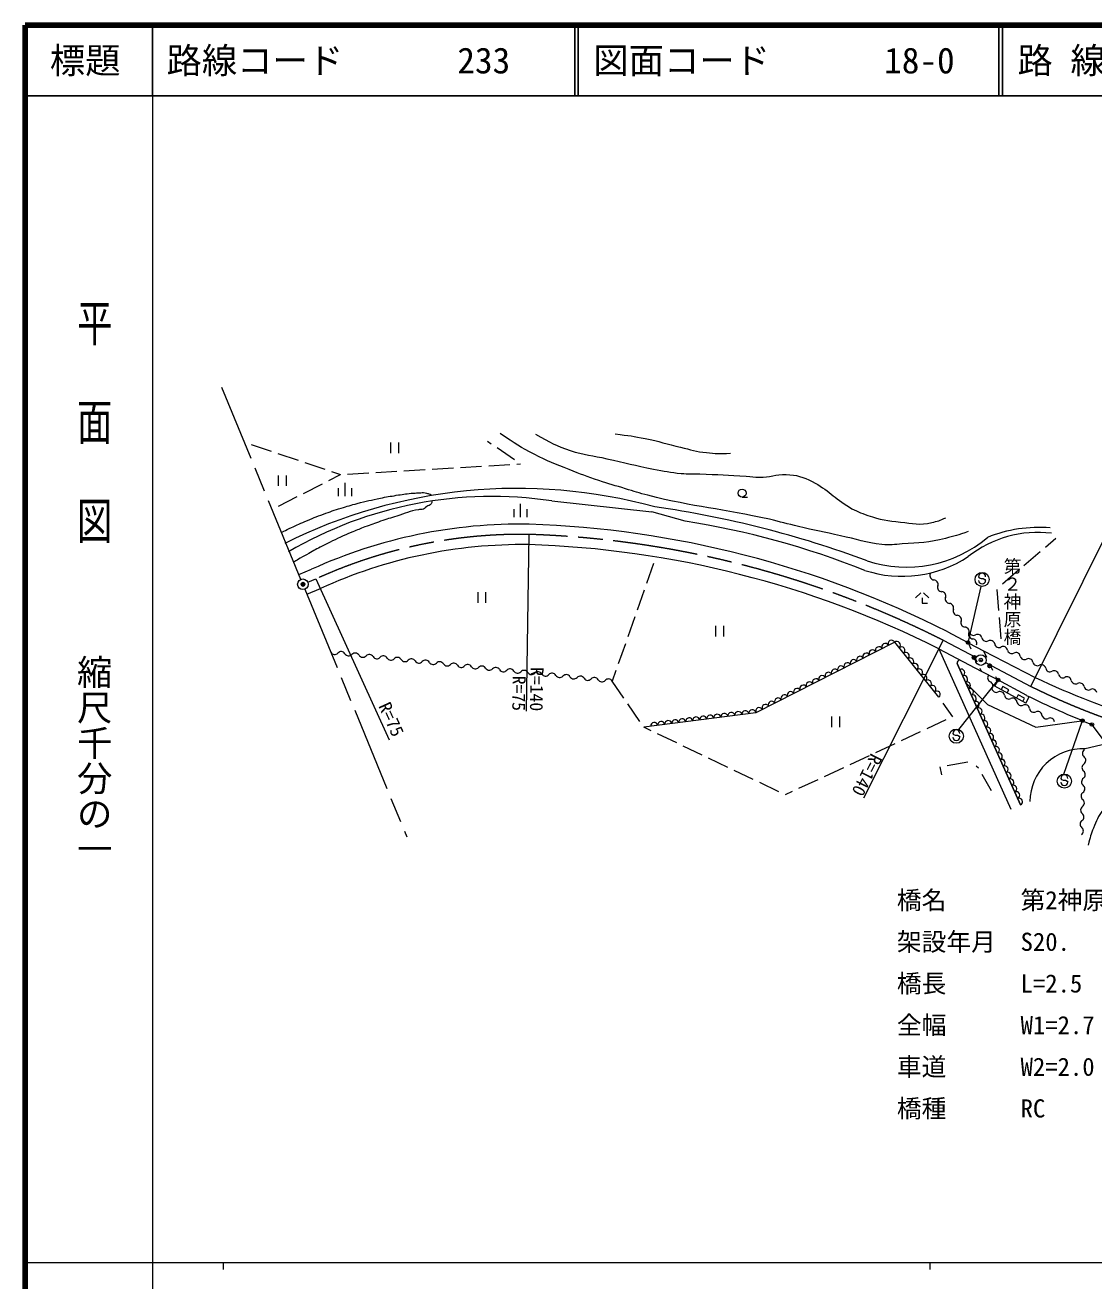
# Model space of a CAD drawing. Units: millimetres, scale not verified. Extents: x 40000 to 680000, y 20000 to 380000.
# Drawn here: x 40000 to 191191, y 202409 to 380000 of the extents above; entities that cross this region are included whole.
import ezdxf
from ezdxf.enums import TextEntityAlignment as Align

# ---------------------------------------------------------------- set-up
doc = ezdxf.new("R2010")
doc.units = ezdxf.units.MM
doc.header["$LTSCALE"] = 1000
doc.header["$PDMODE"] = 32
doc.header["$PDSIZE"] = 500
doc.linetypes.add('CHAIN', pattern=[18.5, 12, -1.5, 3.5, -1.5])
for name, color, linetype, lineweight in [('M-BGD', 7, 'Continuous', 13), ('M-BMK', 2, 'CHAIN', 13), ('M-BMK-SRVR', 3, 'Continuous', 13), ('M-STR', 1, 'Continuous', 13), ('M-STR-HTXT', 7, 'Continuous', 13), ('M-STR-STR1', 1, 'Continuous', 13), ('M-STR-STRC', 7, 'Continuous', 13), ('M-TTL', 2, 'Continuous', 140), ('M-TTL-BAND', 7, 'Continuous', 13), ('M-TTL-LINE', 7, 'Continuous', 25)]:
    doc.layers.add(name, color=color, linetype=linetype, lineweight=lineweight)
doc.layers.add('M-OTRS', color=6, linetype='Continuous')
doc.layers.add('M-TTL-TXT', color=7, linetype='Continuous')
doc.styles.add('@ＭＳ ゴシック', font='')
doc.styles.add('ＭＳ ゴシック', font='')
doc.styles.get('@ＭＳ ゴシック').set_extended_font_data('@MS Gothic')
doc.styles.get('ＭＳ ゴシック').set_extended_font_data('MS Gothic')

msp = doc.modelspace()

# ---------------------------------------------------------------- linework, layer by layer
at = {"layer": 'M-BGD'}
for p, q in [((71978, 320703), (74821, 319743)), ((91703, 320971), (91703, 319471)), ((92828, 320971), (92828, 319471)), ((105929, 320761), (105391, 321128)), ((109232, 318504), (106755, 320196)), ((75768, 319424), (78611, 318464)), ((79558, 318145), (82401, 317185)), ((109569, 317911), (110057, 317940)), ((75807, 316330), (75807, 314830)), ((76932, 316330), (76932, 314830)), ((82962, 315598), (84612, 316439)), ((83348, 316865), (84612, 316439)), ((85610, 316498), (88605, 316674)), ((89603, 316733), (92598, 316910)), ((93596, 316969), (96591, 317145)), ((97589, 317204), (100584, 317381)), ((101582, 317440), (104577, 317616)), ((105576, 317675), (108570, 317852)), ((79398, 313783), (82071, 315145)), ((84340, 313373), (84340, 314498)), ((85277, 313373), (85277, 315248)), ((86215, 313373), (86215, 314498)), ((75833, 311968), (78506, 313329)), ((114499, 312714), (128636, 311157)), ((141423, 313252), (142173, 313252)), ((109159, 310428), (109159, 311553)), ((110097, 310428), (110097, 312303)), ((111034, 310428), (111034, 311553)), ((133375, 309836), (128636, 311157)), ((111245, 307976), (110862, 282979)), ((182273, 286481), (193378, 308879)), ((184341, 306193), (185807, 307448)), ((181301, 303593), (183581, 305543)), ((128894, 303844), (127899, 301014)), ((78728, 302310), (80528, 303046)), ((178261, 300993), (180541, 302943)), ((79869, 299536), (81769, 300322)), ((81148, 301684), (91514, 278934)), ((177750, 297218), (177512, 300208)), ((104022, 299784), (104022, 298284)), ((105147, 299784), (105147, 298284)), ((127567, 300071), (126572, 297241)), ((166720, 299736), (165970, 298986)), ((166908, 298986), (166908, 298236)), ((167095, 299736), (167845, 298986)), ((166908, 298236), (167658, 298236)), ((126240, 296298), (125245, 293468)), ((137676, 295041), (137676, 293541)), ((138801, 295041), (138801, 293541)), ((178067, 293230), (177829, 296221)), ((170513, 294198), (173248, 292752)), ((124913, 292524), (123918, 289694)), ((163013, 292732), (143371, 282742)), ((169881, 292996), (158604, 270684)), ((169279, 284943), (163013, 292732)), ((169268, 291784), (175233, 288657)), ((169268, 291784), (179439, 269110)), ((175593, 291518), (182899, 287745)), ((171845, 289705), (180807, 269724)), ((180807, 269724), (171845, 289705)), ((123586, 288751), (123051, 287229)), ((124702, 284827), (123047, 287229)), ((172076, 280380), (177560, 287264)), ((173071, 286993), (176137, 283927)), ((177178, 286505), (177582, 287250)), ((181574, 284123), (177178, 286505)), ((177445, 287494), (181646, 285218)), ((178295, 286468), (178057, 286028)), ((179175, 285992), (178295, 286468)), ((178937, 285552), (179175, 285992)), ((180494, 285277), (180255, 284837)), ((181373, 284801), (180494, 285277)), ((181135, 284361), (181373, 284801)), ((181574, 284123), (182058, 285017)), ((126971, 281533), (125269, 284004)), ((143371, 282742), (127538, 280710)), ((169840, 284115), (171168, 282157)), ((176137, 283927), (182995, 280710)), ((128579, 280211), (127538, 280710)), ((154084, 282227), (154084, 280727)), ((155209, 282227), (155209, 280727)), ((170261, 281735), (167542, 280468)), ((182995, 280710), (189420, 281617)), ((186924, 274080), (189519, 281496)), ((196209, 274030), (190940, 281050)), ((132186, 278484), (129481, 279779)), ((166635, 280046), (163916, 278779)), ((171229, 279817), (171336, 279681)), ((171336, 279681), (171582, 279571)), ((171582, 279571), (171883, 279571)), ((171883, 279571), (172129, 279434)), ((172129, 279434), (172229, 279317)), ((135794, 276756), (133088, 278052)), ((163010, 278357), (160290, 277090)), ((192951, 278371), (189937, 277662)), ((139402, 275029), (136696, 276325)), ((159384, 276668), (156664, 275402)), ((170426, 275291), (173379, 275822)), ((143010, 273302), (140304, 274597)), ((155758, 274979), (153038, 273713)), ((169695, 273995), (169442, 275114)), ((174520, 275233), (174848, 274945)), ((175346, 274078), (176673, 271769)), ((146617, 271574), (143912, 272870)), ((152132, 273290), (149412, 272024)), ((186511, 273459), (186618, 273324)), ((186618, 273324), (186864, 273214)), ((186864, 273214), (187165, 273214)), ((187165, 273214), (187411, 273076)), ((187411, 273076), (187511, 272959)), ((148506, 271602), (147519, 271142))]:
    msp.add_line(p, q, dxfattribs=at)
for centre, radius in [((141423, 313814), 562), ((177653, 287382), 150), ((177653, 287382), 120), ((177653, 287382), 90), ((177653, 287382), 60), ((177653, 287382), 30), ((189569, 281638), 150), ((189569, 281638), 120), ((189569, 281638), 90), ((189569, 281638), 60), ((189569, 281638), 30), ((190910, 281090), 50), ((190910, 281090), 40), ((190910, 281090), 30), ((190910, 281090), 20), ((190910, 281090), 10), ((171729, 279442), 1000), ((187011, 273084), 1000)]:
    msp.add_circle(centre, radius, dxfattribs=at)
for centre, radius, start, end in [((109639, 241008), 73472, 74.67144, 116.60286), ((106085, 256253), 57084, 81.52338, 120.34425), ((108850, 169055), 144236, 69.60343, 81.94464), ((110069, 237945), 71490, 89.01997, 114.40781), ((106524, 168104), 141401, 63.09348, 88.06747), ((115437, 194257), 116962, 68.24937, 81.17576), ((164700, 320986), 17645, 251.559, 310.4023), ((183287, 292321), 15935, 83.11995, 128.22569), ((183458, 289350), 19616, 85.41312, 111.91515), ((110272, 238026), 68506, 89.20412, 114.58583), ((106934, 167993), 138600, 63.27296, 88.22681), ((164082, 319071), 17025, 251.85438, 303.29151), ((168597, 302173), 625, 160.22983, 266.49004), ((168520, 300925), 625, 340.22983, 86.49004), ((169697, 300502), 625, 160.22983, 266.49004), ((169620, 299255), 625, 340.22983, 86.49004), ((170796, 298832), 625, 160.22983, 266.49004), ((170720, 297584), 625, 340.22983, 86.49004), ((171896, 297161), 625, 160.22983, 266.49004), ((171820, 295914), 625, 340.22983, 86.49004), ((172996, 295491), 625, 160.22983, 266.49004), ((172919, 294243), 625, 340.22983, 86.49004), ((174096, 293820), 625, 160.22983, 266.49004), ((174156, 294325), 625, 191.44014, 297.70034), ((174019, 292573), 625, 340.22983, 86.49004), ((174737, 293218), 625, 11.44014, 117.70034), ((175962, 293466), 625, 191.44014, 297.70034), ((83791, 291627), 625, 211.0216, 317.28181), ((84709, 290779), 625, 31.0216, 137.28181), ((159894, 291145), 500, 26.95883, 206.95883), ((160785, 291599), 500, 26.95883, 206.95883), ((161676, 292052), 500, 26.95883, 206.95883), ((162568, 292506), 500, 26.95883, 206.95883), ((163324, 292345), 500, 308.8114, 128.8114), ((163951, 291566), 500, 308.8114, 128.8114), ((164578, 290787), 500, 308.8114, 128.8114), ((176543, 292359), 625, 11.44014, 117.70034), ((177768, 292607), 625, 191.44014, 297.70034), ((178349, 291500), 625, 11.44014, 117.70034), ((179574, 291748), 625, 191.44014, 297.70034), ((180155, 290641), 625, 11.44014, 117.70034), ((85780, 291423), 625, 211.0216, 317.28181), ((86699, 290575), 625, 31.0216, 137.28181), ((87770, 291220), 625, 211.0216, 317.28181), ((88688, 290372), 625, 31.0216, 137.28181), ((89760, 291016), 625, 211.0216, 317.28181), ((90678, 290168), 625, 31.0216, 137.28181), ((91749, 290812), 625, 211.0216, 317.28181), ((92667, 289964), 625, 31.0216, 137.28181), ((93739, 290608), 625, 211.0216, 317.28181), ((94657, 289760), 625, 31.0216, 137.28181), ((95728, 290404), 625, 211.0216, 317.28181), ((96647, 289556), 625, 31.0216, 137.28181), ((97718, 290201), 625, 211.0216, 317.28181), ((98636, 289353), 625, 31.0216, 137.28181), ((99707, 289997), 625, 211.0216, 317.28181), ((100626, 289149), 625, 31.0216, 137.28181), ((102615, 288945), 625, 31.0216, 137.28181), ((156328, 289332), 500, 26.95883, 206.95883), ((157220, 289785), 500, 26.95883, 206.95883), ((158111, 290239), 500, 26.95883, 206.95883), ((159002, 290692), 500, 26.95883, 206.95883), ((165205, 290008), 500, 308.8114, 128.8114), ((165831, 289229), 500, 308.8114, 128.8114), ((172253, 289793), 418, 87.4708, 192.15288), ((181380, 290889), 625, 191.44014, 297.70034), ((181962, 289783), 625, 11.44014, 117.70034), ((183187, 290031), 625, 191.44014, 297.70034), ((183768, 288924), 625, 11.44014, 117.70034), ((101697, 289793), 625, 211.0216, 317.28181), ((103687, 289589), 625, 211.0216, 317.28181), ((104605, 288741), 625, 31.0216, 137.28181), ((105676, 289385), 625, 211.0216, 317.28181), ((106595, 288537), 625, 31.0216, 137.28181), ((107666, 289182), 625, 211.0216, 317.28181), ((108584, 288334), 625, 31.0216, 137.28181), ((109655, 288978), 625, 211.0216, 317.28181), ((110574, 288130), 625, 31.0216, 137.28181), ((111645, 288774), 625, 211.0216, 317.28181), ((112563, 287926), 625, 31.0216, 137.28181), ((113635, 288570), 625, 211.0216, 317.28181), ((114553, 287722), 625, 31.0216, 137.28181), ((115624, 288367), 625, 211.0216, 317.28181), ((116543, 287519), 625, 31.0216, 137.28181), ((117614, 288163), 625, 211.0216, 317.28181), ((118532, 287315), 625, 31.0216, 137.28181), ((120522, 287111), 625, 31.0216, 137.28181), ((152763, 287519), 500, 26.95883, 206.95883), ((153654, 287972), 500, 26.95883, 206.95883), ((154546, 288425), 500, 26.95883, 206.95883), ((155437, 288879), 500, 26.95883, 206.95883), ((166458, 288449), 500, 308.8114, 128.8114), ((167085, 287670), 500, 308.8114, 128.8114), ((172417, 288429), 500, 294.15871, 114.15871), ((172827, 287516), 500, 294.15871, 114.15871), ((176777, 287705), 625, 140.8188, 247.079), ((230490, 387328), 110371, 244.45655, 253.15097), ((184993, 289172), 625, 191.44014, 297.70034), ((185574, 288065), 625, 11.44014, 117.70034), ((186799, 288313), 625, 191.44014, 297.70034), ((187380, 287206), 625, 11.44014, 117.70034), ((119603, 287959), 625, 211.0216, 317.28181), ((121593, 287755), 625, 211.0216, 317.28181), ((122511, 286907), 625, 31.0216, 137.28181), ((149198, 285705), 500, 26.95883, 206.95883), ((150089, 286159), 500, 26.95883, 206.95883), ((150980, 286612), 500, 26.95883, 206.95883), ((151872, 287065), 500, 26.95883, 206.95883), ((167712, 286891), 500, 308.8114, 128.8114), ((168339, 286112), 500, 308.8114, 128.8114), ((173236, 286604), 500, 294.15871, 114.15871), ((173645, 285691), 500, 294.15871, 114.15871), ((176290, 286554), 625, 320.8188, 67.079), ((177392, 286257), 625, 189.02948, 295.28969), ((188605, 287454), 625, 191.44014, 297.70034), ((189186, 286347), 625, 11.44014, 117.70034), ((190412, 286595), 625, 191.44014, 297.70034), ((190993, 285489), 625, 11.44014, 117.70034), ((145632, 283892), 500, 26.95883, 206.95883), ((146524, 284345), 500, 26.95883, 206.95883), ((147415, 284799), 500, 26.95883, 206.95883), ((148306, 285252), 500, 26.95883, 206.95883), ((168965, 285332), 500, 308.8114, 128.8114), ((174054, 284779), 500, 294.15871, 114.15871), ((174464, 283867), 500, 294.15871, 114.15871), ((177926, 285127), 625, 9.02948, 115.28969), ((179160, 285323), 625, 189.02948, 295.28969), ((179694, 284193), 625, 9.02948, 115.28969), ((180929, 284389), 625, 189.02948, 295.28969), ((241759, 407670), 136412, 243.85329, 248.09307), ((136924, 281914), 500, 7.31349, 187.31349), ((137915, 282041), 500, 7.31349, 187.31349), ((138907, 282169), 500, 7.31349, 187.31349), ((139899, 282296), 500, 7.31349, 187.31349), ((140891, 282423), 500, 7.31349, 187.31349), ((141883, 282551), 500, 7.31349, 187.31349), ((142875, 282678), 500, 7.31349, 187.31349), ((143850, 282985), 500, 26.95883, 206.95883), ((144741, 283439), 500, 26.95883, 206.95883), ((174873, 282954), 500, 294.15871, 114.15871), ((175282, 282042), 500, 294.15871, 114.15871), ((181463, 283259), 625, 9.02948, 115.28969), ((182697, 283455), 625, 189.02948, 295.28969), ((183231, 282325), 625, 9.02948, 115.28969), ((184466, 282521), 625, 189.02948, 295.28969), ((128989, 280896), 500, 7.31349, 187.31349), ((129980, 281023), 500, 7.31349, 187.31349), ((130972, 281150), 500, 7.31349, 187.31349), ((131964, 281278), 500, 7.31349, 187.31349), ((132956, 281405), 500, 7.31349, 187.31349), ((133948, 281532), 500, 7.31349, 187.31349), ((134940, 281660), 500, 7.31349, 187.31349), ((135932, 281787), 500, 7.31349, 187.31349), ((175691, 281129), 500, 294.15871, 114.15871), ((176101, 280217), 500, 294.15871, 114.15871), ((185000, 281391), 625, 9.02948, 115.28969), ((171729, 279817), 500, 0, 180), ((171729, 279317), 500, 180, 0), ((176510, 279304), 500, 294.15871, 114.15871), ((176919, 278392), 500, 294.15871, 114.15871), ((177329, 277480), 500, 294.15871, 114.15871), ((177738, 276567), 500, 294.15871, 114.15871), ((189645, 270170), 7497, 87.7628, 179.69114), ((190198, 276980), 625, 124.97052, 231.23072), ((178147, 275655), 500, 294.15871, 114.15871), ((190132, 274981), 625, 124.97052, 231.23072), ((189415, 276005), 625, 304.97052, 51.23072), ((178556, 274742), 500, 294.15871, 114.15871), ((178966, 273830), 500, 294.15871, 114.15871), ((187011, 273459), 500, 0, 180), ((190065, 272982), 625, 124.97052, 231.23072), ((189349, 274006), 625, 304.97052, 51.23072), ((179375, 272918), 500, 294.15871, 114.15871), ((179784, 272005), 500, 294.15871, 114.15871), ((187011, 272959), 500, 180, 0), ((189283, 272008), 625, 304.97052, 51.23072), ((180193, 271093), 500, 294.15871, 114.15871), ((180603, 270180), 500, 294.15871, 114.15871), ((189999, 270983), 625, 124.97052, 231.23072), ((189216, 270009), 625, 304.97052, 51.23072), ((189933, 268984), 625, 124.97052, 231.23072), ((189150, 268010), 625, 304.97052, 51.23072), ((189866, 266985), 625, 124.97052, 231.23072), ((189084, 266011), 625, 304.97052, 51.23072)]:
    msp.add_arc(centre, radius, start, end, dxfattribs=at)
for points, knots in [([(173425, 308407), (171953, 307860), (171466, 307729), (170179, 307403), (167849, 306812), (166474, 306773), (164074, 306630), (162959, 306563), (162325, 306428), (161215, 306553), (158885, 306814), (157633, 307296), (155341, 307789), (153014, 308290), (151707, 308555), (149391, 309103), (147788, 309482), (146900, 309737), (145295, 310108), (138624, 311647), (134726, 311784), (128100, 313508), (126852, 313832), (126166, 314064), (124931, 314435), (123450, 314881), (122612, 315104), (121145, 315594), (119496, 316145), (118584, 316492), (116972, 317140), (115015, 317926), (113898, 318334), (112026, 319304), (110072, 320315), (109404, 320770), (107218, 322239)], [0, 0, 0, 0, 1, 1, 1, 2, 2, 2, 3, 3, 3, 4, 4, 4, 5, 5, 5, 6, 6, 6, 7, 7, 7, 8, 8, 8, 9, 9, 9, 10, 10, 10, 11, 11, 11, 12, 12, 12, 12]), ([(112180, 322163), (114359, 320951), (115105, 320529), (117126, 319845), (119089, 319180), (120281, 319138), (122304, 318686), (124870, 318112), (126289, 317704), (128873, 317217), (130404, 316929), (131263, 316750), (132814, 316599), (133836, 316500), (134416, 316564), (135442, 316522), (138008, 316415), (139448, 316398), (142010, 316213), (142736, 316160), (143138, 316068), (143865, 316058), (145352, 316038), (146166, 316479), (147652, 316445), (149153, 316410), (150021, 316116), (151361, 315440), (153590, 314317), (154471, 313081), (156617, 311808), (157577, 311237), (158178, 311020), (159235, 310657), (160972, 310062), (162016, 309914), (163842, 309721), (165554, 309541), (166576, 309236), (168247, 309644), (169054, 309841), (169411, 309938), (170257, 310339)], [0, 0, 0, 0, 1, 1, 1, 2, 2, 2, 3, 3, 3, 4, 4, 4, 5, 5, 5, 6, 6, 6, 7, 7, 7, 8, 8, 8, 9, 9, 9, 10, 10, 10, 11, 11, 11, 12, 12, 12, 13, 13, 13, 14, 14, 14, 14]), ([(123474, 322196), (125491, 321946), (126069, 321863), (127714, 321545), (129697, 321162), (130765, 320751), (132734, 320299), (134148, 319975), (134927, 319692), (136369, 319536), (137690, 319393), (138203, 319402), (139769, 319458)], [0, 0, 0, 0, 1, 1, 1, 2, 2, 2, 3, 3, 3, 4, 4, 4, 4]), ([(76282, 308255), (76797, 308518), (76935, 308584), (77356, 308789), (78215, 309206), (78705, 309425), (79582, 309802), (80597, 310239), (81174, 310465), (82210, 310846), (83174, 311200), (83719, 311386), (84700, 311691), (85589, 311968), (86088, 312121), (86991, 312352), (88258, 312675), (88971, 312847), (90254, 313106), (91132, 313283), (91628, 313360), (92513, 313505), (93334, 313639), (93796, 313703), (94623, 313788), (94835, 313810), (94954, 313818), (95166, 313830), (95483, 313848), (95661, 313854), (95978, 313870), (96128, 313878), (96212, 313900), (96362, 313889), (96532, 313877), (96628, 313862), (96792, 313818), (96977, 313769), (97075, 313724), (97256, 313664), (97292, 313652), (97313, 313649), (97348, 313633), (97430, 313596), (97454, 313551), (97516, 313474)], [0, 0, 0, 0, 1, 1, 1, 2, 2, 2, 3, 3, 3, 4, 4, 4, 5, 5, 5, 6, 6, 6, 7, 7, 7, 8, 8, 8, 9, 9, 9, 10, 10, 10, 11, 11, 11, 12, 12, 12, 13, 13, 13, 14, 14, 14, 15, 15, 15, 15]), ([(97516, 312690), (97529, 312612), (97533, 312577), (97521, 312506), (97507, 312424), (97489, 312375), (97436, 312310), (97250, 312083), (97055, 312057), (96807, 311900), (96552, 311738), (96443, 311560), (96147, 311494), (95962, 311453), (95850, 311500), (95661, 311474), (94417, 311301), (93780, 310923), (92578, 310556), (91679, 310282), (91173, 310133), (90283, 309828), (89414, 309529), (88928, 309356), (88070, 309027), (87390, 308767), (87013, 308612), (86341, 308333), (85820, 308116), (85530, 307990), (85016, 307758), (83825, 307218), (83166, 306897), (82001, 306305), (81254, 305925), (80844, 305697), (80114, 305287), (79643, 305022), (79381, 304871), (78917, 304595), (78562, 304385), (78449, 304316), (78013, 304048)], [0, 0, 0, 0, 1, 1, 1, 2, 2, 2, 3, 3, 3, 4, 4, 4, 5, 5, 5, 6, 6, 6, 7, 7, 7, 8, 8, 8, 9, 9, 9, 10, 10, 10, 11, 11, 11, 12, 12, 12, 13, 13, 13, 14, 14, 14, 14]), ([(200078, 274568), (198071, 273658), (197341, 273338), (195811, 272201), (194349, 271115), (193516, 270449), (192436, 268983), (191776, 268087), (191530, 267490), (191123, 266454), (190763, 265539), (190666, 265170), (190402, 264041)], [0, 0, 0, 0, 1, 1, 1, 2, 2, 2, 3, 3, 3, 4, 4, 4, 4])]:
    msp.add_open_spline(points, degree=3, knots=knots, dxfattribs=at)
for p in [(177653, 287382), (189569, 281638), (190910, 281090)]:
    msp.add_point(p, dxfattribs=at)
at = {"layer": 'M-BMK'}
for p, q in [((79013, 301617), (67842, 328773)), ((79584, 300229), (93989, 265212)), ((79992, 301208), (81148, 301684)), ((169881, 292996), (174528, 290553)), ((175855, 289855), (182273, 286481))]:
    msp.add_line(p, q, dxfattribs=at)
for centre, radius, start, end in [((110171, 237984), 70000, 89.12063, 114.49476), ((106729, 168049), 140000, 63.18692, 88.15151), ((226694, 376073), 100000, 243.62666, 259.66933)]:
    msp.add_arc(centre, radius, start, end, dxfattribs=at)
at = {"layer": 'M-BMK-SRVR'}
for centre in [(79299, 300923), (79299, 300923), (175192, 290204)]:
    msp.add_circle(centre, 750, dxfattribs=at)
for p in [(79299, 300923), (79299, 300923), (79299, 300923), (175192, 290204)]:
    msp.add_point(p, dxfattribs=at)
at = {"layer": 'M-OTRS'}
for p in [(79299, 300923), (174232, 290561), (174232, 290561), (176444, 289396), (176444, 289396)]:
    msp.add_point(p, dxfattribs=at)
at = {"layer": 'M-STR'}
msp.add_line((175233, 288657), (177445, 287494), dxfattribs=at)
at = {"layer": 'M-STR-STR1'}
for p, q in [((173443, 292545), (173798, 291773)), ((173513, 292612), (175593, 291518)), ((175593, 291518), (176011, 290610)), ((174217, 290865), (174635, 289956)), ((176429, 289701), (176848, 288793)), ((175053, 289048), (175233, 288657)), ((177266, 287885), (177445, 287494))]:
    msp.add_line(p, q, dxfattribs=at)
at = {"layer": 'M-STR-STRC'}
for p, q in [((174875, 301981), (174982, 301845)), ((175218, 300618), (173414, 292828)), ((174982, 301845), (175228, 301735)), ((175228, 301735), (175529, 301735)), ((175529, 301735), (175775, 301598)), ((175775, 301598), (175875, 301481))]:
    msp.add_line(p, q, dxfattribs=at)
for centre, radius in [((175375, 301606), 1000), ((173380, 292682), 150), ((173380, 292682), 120), ((173380, 292682), 90), ((173380, 292682), 60), ((173380, 292682), 30)]:
    msp.add_circle(centre, radius, dxfattribs=at)
for centre, start, end in [((175375, 301981), 0, 180), ((175375, 301481), 180, 0)]:
    msp.add_arc(centre, 500, start, end, dxfattribs=at)
msp.add_point((173380, 292682), dxfattribs=at)
at = {"layer": 'M-TTL'}
for p, q in [((40000, 380000), (40000, 20000)), ((680000, 380000), (40000, 380000))]:
    msp.add_line(p, q, dxfattribs=at)
at = {"layer": 'M-TTL-BAND'}
for p, q in [((58000, 370000), (58000, 20000)), ((40000, 205000), (579000, 205000)), ((68000, 205000), (68000, 204000)), ((168000, 205000), (168000, 204000))]:
    msp.add_line(p, q, dxfattribs=at)
at = {"layer": 'M-TTL-LINE'}
for p, q in [((58000, 380000), (58000, 370000)), ((117750, 380000), (117750, 370000)), ((118250, 380000), (118250, 370000)), ((177750, 380000), (177750, 370000)), ((178250, 380000), (178250, 370000)), ((40000, 370000), (680000, 370000))]:
    msp.add_line(p, q, dxfattribs=at)

# ---------------------------------------------------------------- texts
at = {"layer": 'M-BGD', "style": '@ＭＳ ゴシック'}
msp.add_text('第２神原橋', height=1833, rotation=270, dxfattribs=at).set_placement((179646, 292233), align=Align.MIDDLE_RIGHT)
at = {"layer": 'M-BGD', "style": 'ＭＳ ゴシック'}
for s, rotation, p in [('R=75', 269.121, (108439, 288016)), ('R=140', 269.121, (110958, 289228)), ('R=75', 294.495, (89441, 283484)), ('R=140', 243.187, (159192, 277390))]:
    msp.add_text(s, height=1833, rotation=rotation, dxfattribs=at).set_placement(p, align=Align.BOTTOM_LEFT)
at = {"layer": 'M-STR-HTXT', "style": 'ＭＳ ゴシック'}
for s, p in [('橋名\u3000\u3000\u3000第2神原橋', (163320, 254201)), ('架設年月\u3000S20.', (163321, 248310)), ('橋長\u3000\u3000\u3000L=2.5', (163321, 242419)), ('全幅\u3000\u3000\u3000W1=2.7', (163321, 236528)), ('車道\u3000\u3000\u3000W2=2.0', (163321, 230637)), ('橋種\u3000\u3000\u3000RC', (163321, 224746))]:
    msp.add_text(s, height=2566, dxfattribs=at).set_placement(p, align=Align.BOTTOM_LEFT)
at = {"layer": 'M-TTL-BAND', "style": '@ＭＳ ゴシック', "width": 1.4}
msp.add_text('平  面  図', height=3666, rotation=270, dxfattribs=at).set_placement((49777, 306475), align=Align.MIDDLE_RIGHT)
at = {"layer": 'M-TTL-BAND', "style": '@ＭＳ ゴシック'}
msp.add_text('縮尺千分の一', height=3666, rotation=270, dxfattribs=at).set_placement((49777, 261030), align=Align.MIDDLE_RIGHT)
at = {"layer": 'M-TTL-TXT', "style": 'ＭＳ ゴシック'}
msp.add_text('標題', height=3666, dxfattribs=at).set_placement((48500, 375000), align=Align.MIDDLE_CENTER)
for s, p in [('路線コード', (60000, 375000)), ('233', (101142, 375000)), ('図面コード', (120380, 375000)), ('18-0', (161521, 375000)), ('路 線 名', (180380, 375000))]:
    msp.add_text(s, height=3666, dxfattribs=at).set_placement(p, align=Align.MIDDLE_LEFT)

doc.saveas('drawing.dxf')
